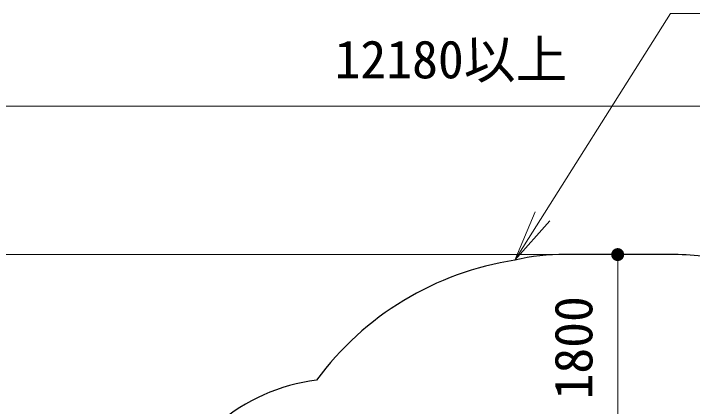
# Model space of a CAD drawing. Units: millimetres on the paper, enlarged 60 times, with parts at other scales. Extents: x 900 to 24300, y 900 to 16920.
# Drawn here: x 20965 to 22930, y 6411 to 7549 of the extents above; entities that cross this region are included whole.
import ezdxf
from ezdxf.enums import TextEntityAlignment as Align

# ---------------------------------------------------------------- set-up
doc = ezdxf.new("R2010")
doc.units = ezdxf.units.MM
doc.header["$LTSCALE"] = 60
for name, color, linetype, lineweight in [('D-STR-1', 1, 'Continuous', 25), ('D-STR-DIM', 7, 'Continuous', 13), ('D-STR-HTXT', 7, 'Continuous', 13)]:
    doc.layers.add(name, color=color, linetype=linetype, lineweight=lineweight)
doc.styles.add('ＭＳ ゴシック', font='')
doc.styles.get('ＭＳ ゴシック').set_extended_font_data('MS Gothic')

# ---------------------------------------------------------------- blocks, each defined once
blk = doc.blocks.new('filled_dot')
at = {"color": 0, "linetype": 'Continuous', "lineweight": -2, "const_width": 1.25}
blk.add_lwpolyline([(-0.625, 0, 1), (0.625, 0, 1)], format="xyb", close=True, dxfattribs=at)
blk = doc.blocks.new('open_arrow')
at = {"color": 0, "linetype": 'Continuous', "lineweight": -2}
blk.add_lwpolyline([(7.5, 1.25), (0, 0), (7.5, -1.25)], dxfattribs=at)

msp = doc.modelspace()

# ---------------------------------------------------------------- linework, layer by layer
at = {"layer": 'D-STR-1'}
msp.add_line((22865.55, 6850.97), (22562.57, 6850.97), dxfattribs=at)
for centre, radius, start, end in [((22549.06, 6297.77), 553.37, 88.60078, 103.90067), ((22879.06, 6297.77), 553.37, 72.07339, 91.39922), ((22549.06, 5967.77), 877.29, 98.71589, 143.67864), ((21910.27, 5946.57), 545.1, 97.17093, 163.51219)]:
    msp.add_arc(centre, radius, start, end, dxfattribs=at)
at = {"layer": 'D-STR-DIM'}
for p, q in [((20404.36, 7280.54), (24058.36, 7280.54)), ((22585.34, 6850.97), (19770.98, 6850.97)), ((22714.06, 6310.97), (22714.06, 6850.97))]:
    msp.add_line(p, q, dxfattribs=at)
at = {"layer": 'D-STR-HTXT'}
msp.add_lwpolyline([(22416.12, 6834.93), (22867.19, 7548.94), (22887.19, 7548.94), (24222.34, 7548.94), (23554.77, 7548.94)], dxfattribs=at)

# ---------------------------------------------------------------- block references
at = {"layer": 'D-STR-DIM', "xscale": 15, "yscale": 15, "rotation": 270}
msp.add_blockref('filled_dot', (22714.06, 6850.97), dxfattribs=at)
at = {"layer": 'D-STR-HTXT', "xscale": 20, "yscale": 20, "rotation": 57.7}
msp.add_blockref('open_arrow', (22416.12, 6834.93), dxfattribs=at)

# ---------------------------------------------------------------- texts
at = {"layer": 'D-STR-DIM', "style": 'ＭＳ ゴシック'}
msp.add_text('12180以上', height=110, dxfattribs=at).set_placement((22231.36, 7416.42), align=Align.MIDDLE_CENTER)
msp.add_text('1800', height=110, rotation=90, dxfattribs=at).set_placement((22585.79, 6580.97), align=Align.MIDDLE_CENTER)

doc.saveas('drawing.dxf')
